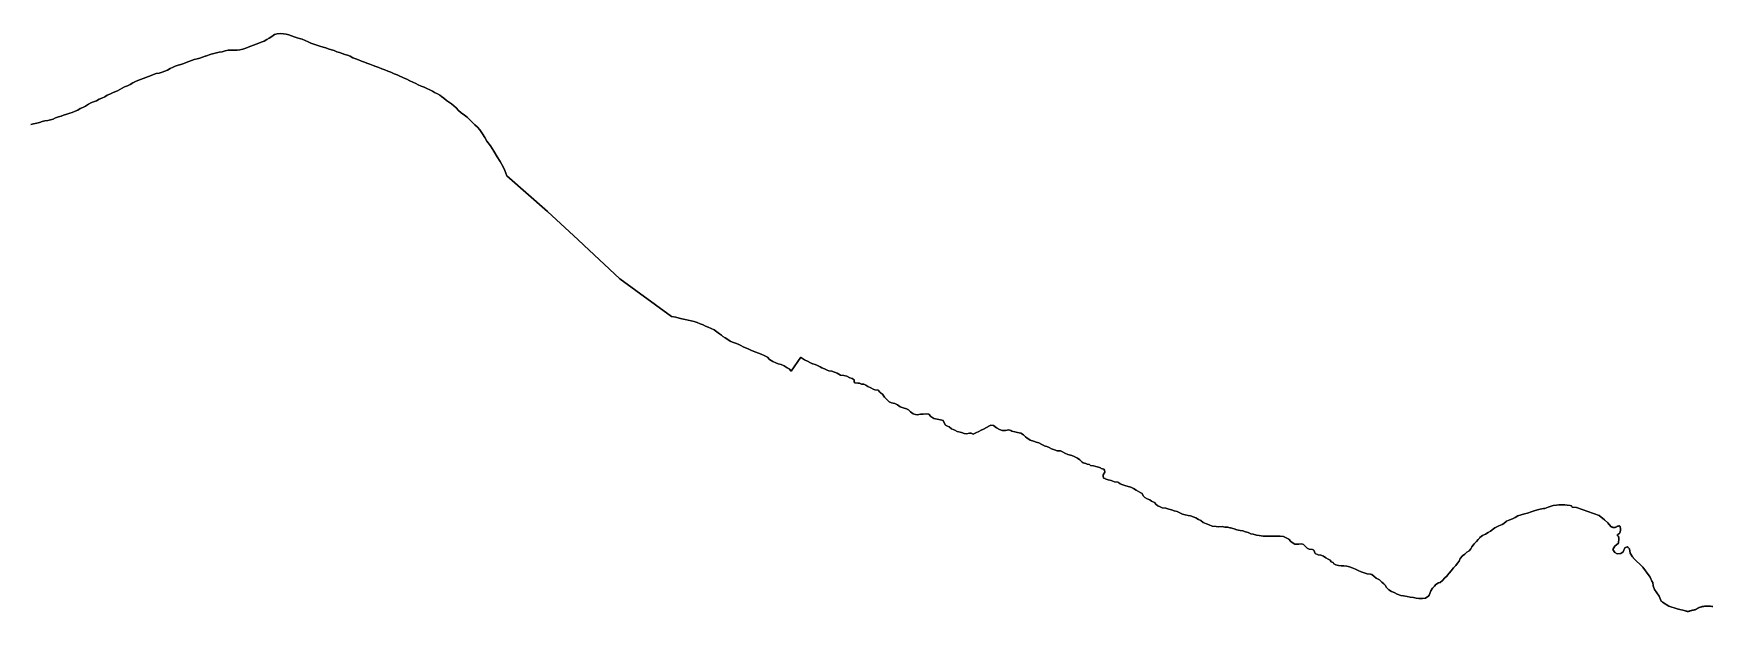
# Model space of a CAD drawing. Header units: inches. Extents: x 1341578 to 1502124, y 557203 to 748561.
# Drawn here: x 1477198 to 1483654, y 636113 to 638335 of the extents above; entities that cross this region are included whole.
import ezdxf

# ---------------------------------------------------------------- set-up
doc = ezdxf.new("R2010")
doc.units = ezdxf.units.IN
doc.header["$MEASUREMENT"] = 0
doc.layers.add('Zipcode', color=7, linetype='Continuous')

msp = doc.modelspace()

# ---------------------------------------------------------------- linework, layer by layer
at = {"layer": 'Zipcode'}
for points in [[(1483656.2, 636131.8), (1483652.2, 636132.3), (1483646.9, 636132.8), (1483642.5, 636133.2), (1483638.9, 636133.4), (1483636, 636133.6), (1483633.5, 636133.6), (1483631.4, 636133.6), (1483629.7, 636133.6), (1483628.1, 636133.5), (1483626.7, 636133.3), (1483626.6, 636133.3), (1483625, 636133.1), (1483623.4, 636132.9), (1483621.5, 636132.6), (1483619.4, 636132.3), (1483617.3, 636131.9), (1483615.2, 636131.5), (1483613.1, 636131.1), (1483611.1, 636130.6), (1483609, 636130), (1483607.1, 636129.5), (1483605.2, 636128.9), (1483603.4, 636128.3), (1483601.7, 636127.7), (1483600.2, 636127), (1483598.9, 636126.3), (1483597.7, 636125.6), (1483596.5, 636124.8), (1483595.5, 636124), (1483594.4, 636123.2), (1483593.3, 636122.5), (1483592.1, 636121.7), (1483590.8, 636121.1), (1483589.3, 636120.4), (1483587.7, 636119.9), (1483585.8, 636119.3), (1483584.2, 636118.9), (1483583.9, 636118.8), (1483581.8, 636118.3), (1483579.8, 636117.9), (1483577.7, 636117.4), (1483575.7, 636117), (1483573.8, 636116.6), (1483572.1, 636116.2), (1483570.5, 636115.8), (1483569.2, 636115.5), (1483568, 636115.1), (1483566.9, 636114.8), (1483565.9, 636114.4), (1483565.1, 636114.1), (1483564.2, 636113.8), (1483563.4, 636113.6), (1483562.5, 636113.4), (1483561.6, 636113.3), (1483560.6, 636113.2), (1483559.6, 636113.2), (1483558.6, 636113.3), (1483557.5, 636113.5), (1483556.5, 636113.7), (1483555.5, 636114), (1483554.4, 636114.2), (1483553.4, 636114.5), (1483552.3, 636114.8), (1483551.3, 636115.1), (1483550.2, 636115.3), (1483519.1, 636123.3), (1483487.2, 636133.5), (1483462.1, 636149.3), (1483459.5, 636151.6), (1483457, 636152.1), (1483449.2, 636172.3), (1483431.5, 636198.1), (1483427, 636211.8), (1483425.2, 636223.9), (1483421.9, 636230.1), (1483415.5, 636245.1), (1483411.5, 636250.3), (1483386.4, 636282.8), (1483351.1, 636317.6), (1483349.8, 636320.1), (1483347.1, 636322.7), (1483338.3, 636337.5), (1483334.8, 636354.1), (1483329.8, 636358.7), (1483326.8, 636361.5), (1483317.1, 636358.1), (1483311.4, 636342.8), (1483301.8, 636335.7), (1483288.5, 636334.6), (1483278.9, 636339.7), (1483270.8, 636351), (1483279.6, 636364.5), (1483292.9, 636375.5), (1483295, 636393.1), (1483293, 636402.6), (1483292.6, 636402.8), (1483292.1, 636403), (1483291.6, 636403.2), (1483291.1, 636403.4), (1483290.6, 636403.6), (1483290.2, 636403.8), (1483289.7, 636404), (1483289.4, 636404.3), (1483289.1, 636404.5), (1483288.9, 636404.8), (1483288.7, 636405.1), (1483288.7, 636405.4), (1483288.7, 636405.8), (1483288.7, 636406.2), (1483288.8, 636406.6), (1483289, 636407), (1483289.1, 636407.4), (1483289.4, 636407.7), (1483289.6, 636408.1), (1483289.8, 636408.4), (1483290.1, 636408.7), (1483290.4, 636409), (1483290.7, 636409.2), (1483291.1, 636409.5), (1483291.5, 636409.7), (1483292, 636409.9), (1483292.4, 636410.2), (1483292.8, 636410.4), (1483293.3, 636410.8), (1483293.7, 636411.1), (1483293.9, 636411.2), (1483294.1, 636411.5), (1483294.6, 636411.8), (1483295.1, 636412.1), (1483295.6, 636412.5), (1483296, 636412.8), (1483296.5, 636413.3), (1483297, 636413.7), (1483297.4, 636414.3), (1483297.9, 636415), (1483298.2, 636415.8), (1483298.6, 636416.7), (1483299, 636417.8), (1483299.3, 636419), (1483299.7, 636420.3), (1483300, 636421.7), (1483300.3, 636423.1), (1483300.5, 636424.4), (1483300.7, 636425.7), (1483300.9, 636426.9), (1483301, 636427.9), (1483301.1, 636428.9), (1483301.1, 636429.7), (1483301.1, 636430.5), (1483301.1, 636431.2), (1483301, 636431.9), (1483300.9, 636432.5), (1483300.8, 636433.2), (1483300.6, 636433.8), (1483300.5, 636434.5), (1483300.3, 636435.1), (1483300.1, 636435.9), (1483300, 636436.6), (1483299.8, 636437.4), (1483299.6, 636438.2), (1483299.6, 636438.5), (1483299.5, 636438.9), (1483299.2, 636439.7), (1483298.9, 636440.3), (1483298.6, 636440.9), (1483298.1, 636441.3), (1483297.6, 636441.7), (1483296.9, 636441.8), (1483296.1, 636441.9), (1483295.2, 636441.9), (1483294.2, 636441.8), (1483293.2, 636441.6), (1483292.1, 636441.3), (1483292, 636441.3), (1483291.1, 636441), (1483290.1, 636440.8), (1483289.2, 636440.5), (1483288.4, 636440.2), (1483287.7, 636440), (1483287.1, 636439.6), (1483286.5, 636439.3), (1483286, 636438.9), (1483285.5, 636438.5), (1483285, 636438.1), (1483284.5, 636437.7), (1483283.9, 636437.4), (1483283.3, 636437.1), (1483282.5, 636436.9), (1483281.7, 636436.7), (1483280.7, 636436.5), (1483279.7, 636436.4), (1483278.7, 636436.3), (1483277.6, 636436.3), (1483276.5, 636436.3), (1483275.4, 636436.3), (1483274.3, 636436.3), (1483273.4, 636436.3), (1483273.3, 636436.3), (1483272.4, 636436.4), (1483271.5, 636436.5), (1483270.7, 636436.7), (1483269.9, 636436.9), (1483269.2, 636437.1), (1483268.4, 636437.3), (1483267.7, 636437.6), (1483267, 636437.9), (1483266.3, 636438.1), (1483265.5, 636438.4), (1483264.8, 636438.6), (1483257.8, 636447.3), (1483251.5, 636453.6), (1483239.8, 636465.1), (1483218.7, 636482.5), (1483132.1, 636513.1), (1483115, 636514), (1483112, 636518.8), (1483106.6, 636520.7), (1483096.2, 636522.2), (1483086.2, 636523.1), (1483075.9, 636522.9), (1483064.1, 636522.7), (1483054.2, 636521.7), (1483041.7, 636520.8), (1483034.6, 636517.8), (1483022.9, 636513.7), (1483010.3, 636508.9), (1483004.5, 636508.4), (1482991.9, 636506.6), (1482981.4, 636503.3), (1482968.3, 636500.4), (1482957, 636495.7), (1482943.6, 636491.6), (1482931, 636488.3), (1482919.3, 636484.9), (1482905.8, 636480.6), (1482896, 636475), (1482886, 636469.9), (1482875.6, 636464.8), (1482862.5, 636459.9), (1482852, 636451.7), (1482845.7, 636447.8), (1482833.2, 636442.1), (1482822.8, 636437.6), (1482817.5, 636434.1), (1482811.8, 636430.4), (1482800.8, 636422.3), (1482791.3, 636416.3), (1482781.2, 636410.6), (1482770.7, 636404.8), (1482760.3, 636397.1), (1482759.7, 636396.5), (1482752.9, 636389.8), (1482746.9, 636381.8), (1482738.3, 636372.5), (1482729.2, 636361.4), (1482725, 636354.1), (1482718.3, 636346.1), (1482709.4, 636341.1), (1482701.9, 636334), (1482693.3, 636326.8), (1482684.7, 636316.1), (1482680.3, 636306.3), (1482673.5, 636298.3), (1482667.8, 636289.8), (1482658.5, 636280.4), (1482649.1, 636268.8), (1482642.3, 636260.3), (1482635.1, 636253.2), (1482632.7, 636248.5), (1482624.7, 636242.8), (1482616.5, 636232.7), (1482607.3, 636224.9), (1482600.7, 636222.6), (1482591.1, 636216.3), (1482585, 636210.6), (1482578.1, 636202.3), (1482571.6, 636192.8), (1482567.2, 636182.1), (1482565.3, 636175.4), (1482561.1, 636171.2), (1482559.3, 636170), (1482551.3, 636164.8), (1482538.8, 636163.1), (1482525.8, 636163.3), (1482515.5, 636164.3), (1482504.3, 636166.6), (1482492.3, 636168.4), (1482480.2, 636170.1), (1482466.6, 636172.8), (1482456.5, 636174.4), (1482442, 636180.2), (1482430.6, 636185.5), (1482420.3, 636190.4), (1482409.6, 636196.1), (1482401, 636205.5), (1482395.8, 636214.7), (1482390.9, 636219.4), (1482383.1, 636226.3), (1482373.5, 636234.4), (1482361.6, 636240.8), (1482352.5, 636248.5), (1482344.1, 636255.2), (1482339.3, 636256.2), (1482326.8, 636258.3), (1482315.2, 636261.1), (1482303.7, 636265.5), (1482292.2, 636270.1), (1482281.6, 636275.5), (1482268.3, 636280.8), (1482259, 636284.6), (1482247.8, 636286.8), (1482236.8, 636288.1), (1482226.6, 636288.8), (1482215.7, 636289.8), (1482206.1, 636291.9), (1482197.9, 636296.6), (1482195.7, 636300.8), (1482188.1, 636304.2), (1482184.1, 636310.7), (1482176.1, 636313.8), (1482168.2, 636319.6), (1482159.1, 636325.5), (1482148.7, 636329.9), (1482138.3, 636331.3), (1482127.1, 636335.4), (1482123.7, 636342.1), (1482120.9, 636349.3), (1482116.1, 636351.9), (1482104.1, 636352.9), (1482101.1, 636354.1), (1482095.2, 636356.4), (1482090.1, 636361.5), (1482081.8, 636370.1), (1482074.7, 636372.5), (1482063.2, 636372.3), (1482048.3, 636371.8), (1482042.1, 636375.2), (1482033, 636381.8), (1482024.9, 636390.6), (1482017.1, 636395.1), (1482004.8, 636401.1), (1481992.5, 636402.5), (1481978.5, 636402.2), (1481966.8, 636402.2), (1481953.7, 636402.3), (1481940.5, 636402.1), (1481926.2, 636402.9), (1481910.7, 636404.9), (1481900.6, 636405.9), (1481888.5, 636410.8), (1481878.6, 636412.2), (1481869.4, 636416.3), (1481859.2, 636419.7), (1481849, 636422.7), (1481838.5, 636423.8), (1481825.1, 636426.6), (1481814.6, 636430.7), (1481801.4, 636434.6), (1481798.2, 636435.2), (1481791.3, 636436.6), (1481779.4, 636436.7), (1481769.1, 636439.8), (1481756.3, 636438.8), (1481745.8, 636440.4), (1481730.4, 636441.2), (1481719, 636446.3), (1481708.7, 636449.7), (1481695.8, 636455.4), (1481686.5, 636462.3), (1481677.5, 636467.1), (1481668.1, 636472.8), (1481657.7, 636476.8), (1481647.1, 636481.3), (1481638, 636482.3), (1481627, 636484.8), (1481616.7, 636487.4), (1481605.6, 636492.9), (1481595.7, 636497.7), (1481584.3, 636500.6), (1481574.2, 636503.3), (1481563.3, 636506.4), (1481552.2, 636510.1), (1481538.2, 636511.3), (1481530.3, 636515.8), (1481521.2, 636518.7), (1481515.3, 636524.3), (1481508.4, 636532.6), (1481497.3, 636537.1), (1481490.5, 636542.2), (1481480.8, 636546), (1481472.1, 636550.9), (1481464.7, 636558.3), (1481460.9, 636566.7), (1481456.3, 636569.6), (1481447.3, 636574.3), (1481437.6, 636578.9), (1481427.9, 636585.8), (1481417.5, 636591.3), (1481417.2, 636591.5), (1481412.2, 636592.5), (1481398.8, 636595.7), (1481386.6, 636599.8), (1481377.2, 636603.8), (1481370.6, 636608.7), (1481367.5, 636609.8), (1481355.3, 636612), (1481342.6, 636616.3), (1481331.1, 636619.8), (1481319.2, 636623.6), (1481318.4, 636623.8), (1481312.7, 636626.2), (1481310.9, 636632.8), (1481311.8, 636638.9), (1481317.2, 636648.8), (1481316.9, 636656), (1481313.8, 636659.9), (1481304, 636663.4), (1481300.4, 636665.7), (1481293.6, 636668), (1481283.6, 636670.3), (1481273.9, 636673.3), (1481262.3, 636674.9), (1481258.1, 636677.8), (1481249.1, 636679.3), (1481244, 636682.4), (1481234.7, 636684.4), (1481229.9, 636687.8), (1481222.1, 636696.1), (1481212.6, 636703.2), (1481199.9, 636708.8), (1481190.3, 636713.4), (1481174.9, 636716.3), (1481164.3, 636722), (1481155.4, 636726.8), (1481146.9, 636731.3), (1481133.8, 636731.3), (1481124.3, 636734.1), (1481113.1, 636738.6), (1481104.1, 636743.9), (1481095.1, 636747.1), (1481084.9, 636749.9), (1481083.1, 636751), (1481075.4, 636755.6), (1481063.8, 636760.9), (1481053.4, 636764.1), (1481043.3, 636768.1), (1481030.4, 636771.7), (1481025.4, 636776.1), (1481019.6, 636779.2), (1481012.8, 636784.2), (1481004.3, 636791.9), (1480994.2, 636798.3), (1480982.3, 636801.4), (1480971.3, 636804), (1480960.6, 636806.2), (1480955.7, 636808.8), (1480948.8, 636811.8), (1480935.9, 636809), (1480923.1, 636808.7), (1480912.1, 636813.3), (1480900.9, 636819.8), (1480890.1, 636828.2), (1480879.4, 636829.4), (1480873.8, 636827.1), (1480862.6, 636820.1), (1480851.6, 636814.2), (1480842, 636809.6), (1480833, 636804.6), (1480821.8, 636799.8), (1480811.3, 636795.3), (1480803.6, 636798.3), (1480797.8, 636798.6), (1480785.9, 636796.3), (1480776.4, 636797.4), (1480766.8, 636801.7), (1480760.8, 636802.9), (1480749.6, 636804.8), (1480741, 636809.8), (1480727.9, 636814.9), (1480719.1, 636823.1), (1480712.9, 636825.2), (1480704.6, 636829.7), (1480700.4, 636837.9), (1480695.4, 636846.9), (1480685.1, 636849.8), (1480673.1, 636852.3), (1480660.2, 636854.5), (1480648.1, 636863.1), (1480640.4, 636872.2), (1480632.6, 636872.8), (1480619.2, 636871.7), (1480608.6, 636871.6), (1480596.1, 636869.1), (1480590.1, 636870.2), (1480580.4, 636873), (1480570.6, 636881.2), (1480562, 636888), (1480554.3, 636892.3), (1480541.9, 636895.7), (1480530, 636900.6), (1480520.4, 636907.4), (1480509.6, 636912.2), (1480497.8, 636914.8), (1480488.9, 636919.3), (1480479.8, 636927.8), (1480470.6, 636937.3), (1480462.8, 636949.2), (1480454.8, 636953.5), (1480452.9, 636956.1), (1480445.4, 636964.4), (1480433.4, 636965), (1480427.1, 636968.4), (1480418, 636973.4), (1480406.6, 636978.1), (1480398.4, 636983.6), (1480390.6, 636987.4), (1480381.4, 636987.2), (1480374.1, 636990.6), (1480368.1, 636991.1), (1480356.6, 636992.7), (1480354, 636996.6), (1480353.1, 637004), (1480346.4, 637008.4), (1480336.5, 637011.9), (1480325.4, 637017.6), (1480313.9, 637020.6), (1480301.6, 637021.2), (1480295.2, 637025.4), (1480288.7, 637029.2), (1480277.8, 637033.9), (1480268.1, 637037), (1480256.3, 637037.9), (1480249.8, 637040.6), (1480240.1, 637045.9), (1480229.6, 637049.8), (1480223, 637053.2), (1480212.9, 637058.7), (1480203.4, 637062.8), (1480194.8, 637065.5), (1480193.7, 637065.9), (1480186.3, 637068.7), (1480174.8, 637075.3), (1480165.6, 637079.7), (1480163.2, 637080.9), (1480150.6, 637088.5), (1480148.6, 637090.4), (1480111.3, 637036.8), (1480104.1, 637045.9), (1480095.5, 637050.4), (1480084.8, 637057.3), (1480073.1, 637063.4), (1480061.9, 637065.5), (1480052.4, 637068.7), (1480040.4, 637074.9), (1480028.6, 637082), (1480020.6, 637090.6), (1480017.2, 637092.5), (1480007.4, 637098), (1479995.8, 637102.1), (1479985.6, 637106.1), (1479975.4, 637109.9), (1479965.6, 637114.3), (1479956.2, 637118), (1479945.7, 637123.2), (1479936.4, 637127.1), (1479927, 637130.9), (1479917.2, 637135.7), (1479908, 637140.4), (1479896.8, 637144.6), (1479886.1, 637148.3), (1479876.9, 637152.9), (1479867.9, 637158.9), (1479857.8, 637165), (1479848.2, 637170.7), (1479843.8, 637175.1), (1479835.4, 637181.1), (1479825.3, 637188.6), (1479815.5, 637195.7), (1479804.2, 637201.6), (1479792.5, 637206.5), (1479782.2, 637210.6), (1479772.6, 637215.3), (1479761.5, 637219.6), (1479749.8, 637223.7), (1479737.9, 637227.5), (1479726.4, 637230.2), (1479714.9, 637233.5), (1479703.5, 637236.2), (1479691, 637238.8), (1479680.6, 637241.3), (1479667.3, 637244.2), (1479650.6, 637246.8), (1479453.1, 637392), (1479313.6, 637521.8), (1479290.5, 637543.3), (1479192.7, 637634.5), (1479174.9, 637651.1), (1479017.9, 637788.8), (1479010.2, 637808.2), (1479003.2, 637822.8), (1478991.7, 637843.9), (1478980.9, 637861.7), (1478967.5, 637883.4), (1478954.7, 637903.1), (1478941.3, 637921.6), (1478933, 637935.6), (1478924.1, 637950.3), (1478913.9, 637965.6), (1478905.6, 637975.8), (1478895.4, 637984.1), (1478883.4, 637996.2), (1478875.9, 638004), (1478865.1, 638013.8), (1478855.3, 638021.3), (1478842.9, 638030.1), (1478831.8, 638039.9), (1478823.4, 638049.4), (1478814.5, 638057.1), (1478805.7, 638064.8), (1478798, 638070.3), (1478786.1, 638078.6), (1478775.8, 638087.2), (1478767.1, 638093.7), (1478760, 638098.7), (1478750.8, 638103.7), (1478739.7, 638109.3), (1478731.6, 638114.1), (1478721.5, 638118.9), (1478710.2, 638123.7), (1478699.4, 638128.8), (1478688.3, 638133.6), (1478677.5, 638138.8), (1478667.6, 638143.2), (1478656.6, 638148), (1478644.3, 638154), (1478633, 638159.5), (1478623.5, 638164.3), (1478615.4, 638167.6), (1478606.4, 638171.4), (1478596, 638176.1), (1478584.8, 638180.7), (1478572, 638186.4), (1478560.6, 638191), (1478548.3, 638195.4), (1478537.1, 638200), (1478526.2, 638204.7), (1478513.9, 638209), (1478503.6, 638212.3), (1478491.3, 638217.5), (1478479.6, 638221.9), (1478470, 638226), (1478459.5, 638229.3), (1478448.1, 638234.1), (1478436.8, 638238.1), (1478426.3, 638242.6), (1478415.6, 638248.1), (1478405.8, 638251.9), (1478395.2, 638255.2), (1478384.5, 638258.2), (1478373.9, 638262), (1478364.4, 638265.5), (1478354, 638269.7), (1478343.1, 638272.9), (1478331.2, 638276.9), (1478321.4, 638280.2), (1478311.2, 638283.2), (1478299, 638286.7), (1478287.8, 638290.5), (1478275.9, 638294.8), (1478264.7, 638298.9), (1478254.1, 638303.8), (1478242.9, 638309.1), (1478231.4, 638313.9), (1478221, 638316.2), (1478211.2, 638319.4), (1478200.6, 638322.7), (1478189.6, 638326.6), (1478179, 638330), (1478168.8, 638332.5), (1478158.4, 638334.8), (1478146.6, 638335.3), (1478134.8, 638334.8), (1478123.9, 638331.3), (1478113.8, 638324.4), (1478104.2, 638318), (1478095.5, 638312.2), (1478084.1, 638306.1), (1478073.5, 638301.7), (1478064, 638298.2), (1478053.5, 638294.4), (1478043.6, 638290.3), (1478033.2, 638286.5), (1478023.5, 638282.7), (1478013.6, 638278.8), (1478002.4, 638275.5), (1477991.2, 638273.3), (1477981.2, 638271.5), (1477970.4, 638271.4), (1477958.6, 638271.4), (1477946, 638271.4), (1477934.1, 638268.9), (1477923.4, 638265.7), (1477911.3, 638263.3), (1477901.2, 638260.7), (1477891.3, 638258.1), (1477881.5, 638256.1), (1477859.4, 638249.1), (1477858, 638248.6), (1477836.8, 638241.1), (1477836.7, 638240.9), (1477826.6, 638238.1), (1477815.2, 638235.3), (1477804.7, 638232.2), (1477794.8, 638227.7), (1477785.2, 638223.9), (1477775.3, 638220.2), (1477764.2, 638216.3), (1477754.4, 638213.6), (1477743, 638209.6), (1477731.9, 638204.7), (1477725.9, 638201.8), (1477723.1, 638200.5), (1477712.7, 638194.2), (1477702.5, 638190.2), (1477692.1, 638186.5), (1477680.7, 638183.6), (1477669.6, 638181.5), (1477659.7, 638178), (1477649.8, 638174.1), (1477640.3, 638170.8), (1477630.2, 638166.8), (1477619.8, 638162.6), (1477609.5, 638159.2), (1477599.3, 638155), (1477589.5, 638150.6), (1477579.6, 638145.5), (1477568.9, 638140), (1477558.9, 638134.7), (1477547.7, 638130.2), (1477538.8, 638125.2), (1477529.6, 638120.2), (1477520.3, 638115.2), (1477510.8, 638110.7), (1477501.2, 638107.3), (1477490.9, 638102.5), (1477480.3, 638097.9), (1477471.3, 638092.7), (1477460.9, 638087.5), (1477450.5, 638083), (1477439.3, 638077.1), (1477428.3, 638072.6), (1477418.3, 638068.4), (1477409, 638063.3), (1477397.9, 638056.5), (1477387.5, 638050.9), (1477377.5, 638046.6), (1477368.3, 638041.3), (1477358.3, 638036.4), (1477346.9, 638032.1), (1477336.7, 638028.9), (1477325.5, 638025.5), (1477313.1, 638021.7), (1477303.7, 638018), (1477293.5, 638014.7), (1477282.7, 638011), (1477273.5, 638006), (1477262.7, 638003.3), (1477252.1, 638001.7), (1477241.8, 637999.4), (1477231.5, 637996.7), (1477220.1, 637993.3), (1477209.9, 637990.7), (1477197.9, 637987.9), (1477187.5, 637985.2)], [(1477187.5, 637985.2), (1477197.9, 637987.9), (1477209.9, 637990.7), (1477220.1, 637993.3), (1477231.5, 637996.7), (1477241.8, 637999.4), (1477252.1, 638001.7), (1477262.7, 638003.3), (1477273.5, 638006), (1477282.7, 638011), (1477293.5, 638014.7), (1477303.7, 638018), (1477313.1, 638021.7), (1477325.5, 638025.5), (1477336.7, 638028.9), (1477346.9, 638032.1), (1477358.3, 638036.4), (1477368.3, 638041.3), (1477377.5, 638046.6), (1477387.5, 638050.9), (1477397.9, 638056.5), (1477409, 638063.3), (1477418.3, 638068.4), (1477428.3, 638072.6), (1477439.3, 638077.1), (1477450.5, 638083), (1477460.9, 638087.5), (1477471.3, 638092.7), (1477480.3, 638097.9), (1477490.9, 638102.5), (1477501.2, 638107.3), (1477510.8, 638110.7), (1477520.3, 638115.2), (1477529.6, 638120.2), (1477538.8, 638125.2), (1477547.7, 638130.2), (1477558.9, 638134.7), (1477568.9, 638140), (1477579.6, 638145.5), (1477589.5, 638150.6), (1477599.3, 638155), (1477609.5, 638159.2), (1477619.8, 638162.6), (1477630.2, 638166.8), (1477640.3, 638170.8), (1477649.8, 638174.1), (1477659.7, 638178), (1477669.6, 638181.5), (1477680.7, 638183.6), (1477692.1, 638186.5), (1477702.5, 638190.2), (1477712.7, 638194.2), (1477723.1, 638200.5), (1477725.9, 638201.8), (1477731.9, 638204.7), (1477743, 638209.6), (1477754.4, 638213.6), (1477764.2, 638216.3), (1477775.3, 638220.2), (1477785.2, 638223.9), (1477794.8, 638227.7), (1477804.7, 638232.2), (1477815.2, 638235.3), (1477826.6, 638238.1), (1477836.7, 638240.9), (1477836.8, 638241.1), (1477858, 638248.6), (1477859.4, 638249.1), (1477881.5, 638256.1), (1477891.3, 638258.1), (1477901.2, 638260.7), (1477911.3, 638263.3), (1477923.4, 638265.7), (1477934.1, 638268.9), (1477946, 638271.4), (1477958.6, 638271.4), (1477970.4, 638271.4), (1477981.2, 638271.5), (1477991.2, 638273.3), (1478002.4, 638275.5), (1478013.6, 638278.8), (1478023.5, 638282.7), (1478033.2, 638286.5), (1478043.6, 638290.3), (1478053.5, 638294.4), (1478064, 638298.2), (1478073.5, 638301.7), (1478084.1, 638306.1), (1478095.5, 638312.2), (1478104.2, 638318), (1478113.8, 638324.4), (1478123.9, 638331.3), (1478134.8, 638334.8), (1478146.6, 638335.3), (1478158.4, 638334.8), (1478168.8, 638332.5), (1478179, 638330), (1478189.6, 638326.6), (1478200.6, 638322.7), (1478211.2, 638319.4), (1478221, 638316.2), (1478231.4, 638313.9), (1478242.9, 638309.1), (1478254.1, 638303.8), (1478264.7, 638298.9), (1478275.9, 638294.8), (1478287.8, 638290.5), (1478299, 638286.7), (1478311.2, 638283.2), (1478321.4, 638280.2), (1478331.2, 638276.9), (1478343.1, 638272.9), (1478354, 638269.7), (1478364.4, 638265.5), (1478373.9, 638262), (1478384.5, 638258.2), (1478395.2, 638255.2), (1478405.8, 638251.9), (1478415.6, 638248.1), (1478426.3, 638242.6), (1478436.8, 638238.1), (1478448.1, 638234.1), (1478459.5, 638229.3), (1478470, 638226), (1478479.6, 638221.9), (1478491.3, 638217.5), (1478503.6, 638212.3), (1478513.9, 638209), (1478526.2, 638204.7), (1478537.1, 638200), (1478548.3, 638195.4), (1478560.6, 638191), (1478572, 638186.4), (1478584.8, 638180.7), (1478596, 638176.1), (1478606.4, 638171.4), (1478615.4, 638167.6), (1478623.5, 638164.3), (1478633, 638159.5), (1478644.3, 638154), (1478656.6, 638148), (1478667.6, 638143.2), (1478677.5, 638138.8), (1478688.3, 638133.6), (1478699.4, 638128.8), (1478710.2, 638123.7), (1478721.5, 638118.9), (1478731.6, 638114.1), (1478739.7, 638109.3), (1478750.8, 638103.7), (1478760, 638098.7), (1478767.1, 638093.7), (1478775.8, 638087.2), (1478786.1, 638078.6), (1478798, 638070.3), (1478805.7, 638064.8), (1478814.5, 638057.1), (1478823.4, 638049.4), (1478831.8, 638039.9), (1478842.9, 638030.1), (1478855.3, 638021.3), (1478865.1, 638013.8), (1478875.9, 638004), (1478883.4, 637996.2), (1478895.4, 637984.1), (1478905.6, 637975.8), (1478913.9, 637965.6), (1478924.1, 637950.3), (1478933, 637935.6), (1478941.3, 637921.6), (1478954.7, 637903.1), (1478967.5, 637883.4), (1478980.9, 637861.7), (1478991.7, 637843.9), (1479003.2, 637822.8), (1479010.2, 637808.2), (1479017.9, 637788.8), (1479174.9, 637651.1), (1479192.7, 637634.5), (1479290.5, 637543.3), (1479313.6, 637521.8), (1479453.1, 637392), (1479650.6, 637246.8), (1479667.3, 637244.2), (1479680.6, 637241.3), (1479691, 637238.8), (1479703.5, 637236.2), (1479714.9, 637233.5), (1479726.4, 637230.2), (1479737.9, 637227.5), (1479749.8, 637223.7), (1479761.5, 637219.6), (1479772.6, 637215.3), (1479782.2, 637210.6), (1479792.5, 637206.5), (1479804.2, 637201.6), (1479815.5, 637195.7), (1479825.3, 637188.6), (1479835.4, 637181.1), (1479843.8, 637175.1), (1479848.2, 637170.7), (1479857.8, 637165), (1479867.9, 637158.9), (1479876.9, 637152.9), (1479886.1, 637148.3), (1479896.8, 637144.6), (1479908, 637140.4), (1479917.2, 637135.7), (1479927, 637130.9), (1479936.4, 637127.1), (1479945.7, 637123.2), (1479956.2, 637118), (1479965.6, 637114.3), (1479975.4, 637109.9), (1479985.6, 637106.1), (1479995.8, 637102.1), (1480007.4, 637098), (1480017.2, 637092.5), (1480020.6, 637090.6), (1480028.6, 637082), (1480040.4, 637074.9), (1480052.4, 637068.7), (1480061.9, 637065.5), (1480073.1, 637063.4), (1480084.8, 637057.3), (1480095.5, 637050.4), (1480104.1, 637045.9), (1480111.3, 637036.8), (1480148.6, 637090.4), (1480150.6, 637088.5), (1480163.2, 637080.9), (1480165.6, 637079.7), (1480174.8, 637075.3), (1480186.3, 637068.7), (1480193.7, 637065.9), (1480194.8, 637065.5), (1480203.4, 637062.8), (1480212.9, 637058.7), (1480223, 637053.2), (1480229.6, 637049.8), (1480240.1, 637045.9), (1480249.8, 637040.6), (1480256.3, 637037.9), (1480268.1, 637037), (1480277.8, 637033.9), (1480288.7, 637029.2), (1480295.2, 637025.4), (1480301.6, 637021.2), (1480313.9, 637020.6), (1480325.4, 637017.6), (1480336.5, 637011.9), (1480346.4, 637008.4), (1480353.1, 637004), (1480354, 636996.6), (1480356.6, 636992.7), (1480368.1, 636991.1), (1480374.1, 636990.6), (1480381.4, 636987.2), (1480390.6, 636987.4), (1480398.4, 636983.6), (1480406.6, 636978.1), (1480418, 636973.4), (1480427.1, 636968.4), (1480433.4, 636965), (1480445.4, 636964.4), (1480452.9, 636956.1), (1480454.8, 636953.5), (1480462.8, 636949.2), (1480470.6, 636937.3), (1480479.8, 636927.8), (1480488.9, 636919.3), (1480497.8, 636914.8), (1480509.6, 636912.2), (1480520.4, 636907.4), (1480530, 636900.6), (1480541.9, 636895.7), (1480554.3, 636892.3), (1480562, 636888), (1480570.6, 636881.2), (1480580.4, 636873), (1480590.1, 636870.2), (1480596.1, 636869.1), (1480608.6, 636871.6), (1480619.2, 636871.7), (1480632.6, 636872.8), (1480640.4, 636872.2), (1480648.1, 636863.1), (1480660.2, 636854.5), (1480673.1, 636852.3), (1480685.1, 636849.8), (1480695.4, 636846.9), (1480700.4, 636837.9), (1480704.6, 636829.7), (1480712.9, 636825.2), (1480719.1, 636823.1), (1480727.9, 636814.9), (1480741, 636809.8), (1480749.6, 636804.8), (1480760.8, 636802.9), (1480766.8, 636801.7), (1480776.4, 636797.4), (1480785.9, 636796.3), (1480797.8, 636798.6), (1480803.6, 636798.3), (1480811.3, 636795.3), (1480821.8, 636799.8), (1480833, 636804.6), (1480842, 636809.6), (1480851.6, 636814.2), (1480862.6, 636820.1), (1480873.8, 636827.1), (1480879.4, 636829.4), (1480890.1, 636828.2), (1480900.9, 636819.8), (1480912.1, 636813.3), (1480923.1, 636808.7), (1480935.9, 636809), (1480948.8, 636811.8), (1480955.7, 636808.8), (1480960.6, 636806.2), (1480971.3, 636804), (1480982.3, 636801.4), (1480994.2, 636798.3), (1481004.3, 636791.9), (1481012.8, 636784.2), (1481019.6, 636779.2), (1481025.4, 636776.1), (1481030.4, 636771.7), (1481043.3, 636768.1), (1481053.4, 636764.1), (1481063.8, 636760.9), (1481075.4, 636755.6), (1481083.1, 636751), (1481084.9, 636749.9), (1481095.1, 636747.1), (1481104.1, 636743.9), (1481113.1, 636738.6), (1481124.3, 636734.1), (1481133.8, 636731.3), (1481146.9, 636731.3), (1481155.4, 636726.8), (1481164.3, 636722), (1481174.9, 636716.3), (1481190.3, 636713.4), (1481199.9, 636708.8), (1481212.6, 636703.2), (1481222.1, 636696.1), (1481229.9, 636687.8), (1481234.7, 636684.4), (1481244, 636682.4), (1481249.1, 636679.3), (1481258.1, 636677.8), (1481262.3, 636674.9), (1481273.9, 636673.3), (1481283.6, 636670.3), (1481293.6, 636668), (1481300.4, 636665.7), (1481304, 636663.4), (1481313.8, 636659.9), (1481316.9, 636656), (1481317.2, 636648.8), (1481311.8, 636638.9), (1481310.9, 636632.8), (1481312.7, 636626.2), (1481318.4, 636623.8), (1481319.2, 636623.6), (1481331.1, 636619.8), (1481342.6, 636616.3), (1481355.3, 636612), (1481367.5, 636609.8), (1481370.6, 636608.7), (1481377.2, 636603.8), (1481386.6, 636599.8), (1481398.8, 636595.7), (1481412.2, 636592.5), (1481417.2, 636591.5), (1481417.5, 636591.3), (1481427.9, 636585.8), (1481437.6, 636578.9), (1481447.3, 636574.3), (1481456.3, 636569.6), (1481460.9, 636566.7), (1481464.7, 636558.3), (1481472.1, 636550.9), (1481480.8, 636546), (1481490.5, 636542.2), (1481497.3, 636537.1), (1481508.4, 636532.6), (1481515.3, 636524.3), (1481521.2, 636518.7), (1481530.3, 636515.8), (1481538.2, 636511.3), (1481552.2, 636510.1), (1481563.3, 636506.4), (1481574.2, 636503.3), (1481584.3, 636500.6), (1481595.7, 636497.7), (1481605.6, 636492.9), (1481616.7, 636487.4), (1481627, 636484.8), (1481638, 636482.3), (1481647.1, 636481.3), (1481657.7, 636476.8), (1481668.1, 636472.8), (1481677.5, 636467.1), (1481686.5, 636462.3), (1481695.8, 636455.4), (1481708.7, 636449.7), (1481719, 636446.3), (1481730.4, 636441.2), (1481745.8, 636440.4), (1481756.3, 636438.8), (1481769.1, 636439.8), (1481779.4, 636436.7), (1481791.3, 636436.6), (1481798.2, 636435.2), (1481801.4, 636434.6), (1481814.6, 636430.7), (1481825.1, 636426.6), (1481838.5, 636423.8), (1481849, 636422.7), (1481859.2, 636419.7), (1481869.4, 636416.3), (1481878.6, 636412.2), (1481888.5, 636410.8), (1481900.6, 636405.9), (1481910.7, 636404.9), (1481926.2, 636402.9), (1481940.5, 636402.1), (1481953.7, 636402.3), (1481966.8, 636402.2), (1481978.5, 636402.2), (1481992.5, 636402.5), (1482004.8, 636401.1), (1482017.1, 636395.1), (1482024.9, 636390.6), (1482033, 636381.8), (1482042.1, 636375.2), (1482048.3, 636371.8), (1482063.2, 636372.3), (1482074.7, 636372.5), (1482081.8, 636370.1), (1482090.1, 636361.5), (1482095.2, 636356.4), (1482101.1, 636354.1), (1482104.1, 636352.9), (1482116.1, 636351.9), (1482120.9, 636349.3), (1482123.7, 636342.1), (1482127.1, 636335.4), (1482138.3, 636331.3), (1482148.7, 636329.9), (1482159.1, 636325.5), (1482168.2, 636319.6), (1482176.1, 636313.8), (1482184.1, 636310.7), (1482188.1, 636304.2), (1482195.7, 636300.8), (1482197.9, 636296.6), (1482206.1, 636291.9), (1482215.7, 636289.8), (1482226.6, 636288.8), (1482236.8, 636288.1), (1482247.8, 636286.8), (1482259, 636284.6), (1482268.3, 636280.8), (1482281.6, 636275.5), (1482292.2, 636270.1), (1482303.7, 636265.5), (1482315.2, 636261.1), (1482326.8, 636258.3), (1482339.3, 636256.2), (1482344.1, 636255.2), (1482352.5, 636248.5), (1482361.6, 636240.8), (1482373.5, 636234.4), (1482383.1, 636226.3), (1482390.9, 636219.4), (1482395.8, 636214.7), (1482401, 636205.5), (1482409.6, 636196.1), (1482420.3, 636190.4), (1482430.6, 636185.5), (1482442, 636180.2), (1482456.5, 636174.4), (1482466.6, 636172.8), (1482480.2, 636170.1), (1482492.3, 636168.4), (1482504.3, 636166.6), (1482515.5, 636164.3), (1482525.8, 636163.3), (1482538.8, 636163.1), (1482551.3, 636164.8), (1482559.3, 636170), (1482561.1, 636171.2), (1482565.3, 636175.4), (1482567.2, 636182.1), (1482571.6, 636192.8), (1482578.1, 636202.3), (1482585, 636210.6), (1482591.1, 636216.3), (1482600.7, 636222.6), (1482607.3, 636224.9), (1482616.5, 636232.7), (1482624.7, 636242.8), (1482632.7, 636248.5), (1482635.1, 636253.2), (1482642.3, 636260.3), (1482649.1, 636268.8), (1482658.5, 636280.4), (1482667.8, 636289.8), (1482673.5, 636298.3), (1482680.3, 636306.3), (1482684.7, 636316.1), (1482693.3, 636326.8), (1482701.9, 636334), (1482709.4, 636341.1), (1482718.3, 636346.1), (1482725, 636354.1), (1482729.2, 636361.4), (1482738.3, 636372.5), (1482746.9, 636381.8), (1482752.9, 636389.8), (1482759.7, 636396.5), (1482760.3, 636397.1), (1482770.7, 636404.8), (1482781.2, 636410.6), (1482791.3, 636416.3), (1482800.8, 636422.3), (1482811.8, 636430.4), (1482817.5, 636434.1), (1482822.8, 636437.6), (1482833.2, 636442.1), (1482845.7, 636447.8), (1482852, 636451.7), (1482862.5, 636459.9), (1482875.6, 636464.8), (1482886, 636469.9), (1482896, 636475), (1482905.8, 636480.6), (1482919.3, 636484.9), (1482931, 636488.3), (1482943.6, 636491.6), (1482957, 636495.7), (1482968.3, 636500.4), (1482981.4, 636503.3), (1482991.9, 636506.6), (1483004.5, 636508.4), (1483010.3, 636508.9), (1483022.9, 636513.7), (1483034.6, 636517.8), (1483041.7, 636520.8), (1483054.2, 636521.7), (1483064.1, 636522.7), (1483075.9, 636522.9), (1483086.2, 636523.1), (1483096.2, 636522.2), (1483106.6, 636520.7), (1483112, 636518.8), (1483115, 636514), (1483132.1, 636513.1), (1483218.7, 636482.5), (1483239.8, 636465.1), (1483251.5, 636453.6), (1483257.8, 636447.3), (1483264.8, 636438.6), (1483265.5, 636438.4), (1483266.3, 636438.1), (1483267, 636437.9), (1483267.7, 636437.6), (1483268.4, 636437.3), (1483269.2, 636437.1), (1483269.9, 636436.9), (1483270.7, 636436.7), (1483271.5, 636436.5), (1483272.4, 636436.4), (1483273.3, 636436.3), (1483273.4, 636436.3), (1483274.3, 636436.3), (1483275.4, 636436.3), (1483276.5, 636436.3), (1483277.6, 636436.3), (1483278.7, 636436.3), (1483279.7, 636436.4), (1483280.7, 636436.5), (1483281.7, 636436.7), (1483282.5, 636436.9), (1483283.3, 636437.1), (1483283.9, 636437.4), (1483284.5, 636437.7), (1483285, 636438.1), (1483285.5, 636438.5), (1483286, 636438.9), (1483286.5, 636439.3), (1483287.1, 636439.6), (1483287.7, 636440), (1483288.4, 636440.2), (1483289.2, 636440.5), (1483290.1, 636440.8), (1483291.1, 636441), (1483292, 636441.3), (1483292.1, 636441.3), (1483293.2, 636441.6), (1483294.2, 636441.8), (1483295.2, 636441.9), (1483296.1, 636441.9), (1483296.9, 636441.8), (1483297.6, 636441.7), (1483298.1, 636441.3), (1483298.6, 636440.9), (1483298.9, 636440.3), (1483299.2, 636439.7), (1483299.5, 636438.9), (1483299.6, 636438.5), (1483299.6, 636438.2), (1483299.8, 636437.4), (1483300, 636436.6), (1483300.1, 636435.9), (1483300.3, 636435.1), (1483300.5, 636434.5), (1483300.6, 636433.8), (1483300.8, 636433.2), (1483300.9, 636432.5), (1483301, 636431.9), (1483301.1, 636431.2), (1483301.1, 636430.5), (1483301.1, 636429.7), (1483301.1, 636428.9), (1483301, 636427.9), (1483300.9, 636426.9), (1483300.7, 636425.7), (1483300.5, 636424.4), (1483300.3, 636423.1), (1483300, 636421.7), (1483299.7, 636420.3), (1483299.3, 636419), (1483299, 636417.8), (1483298.6, 636416.7), (1483298.2, 636415.8), (1483297.9, 636415), (1483297.4, 636414.3), (1483297, 636413.7), (1483296.5, 636413.3), (1483296, 636412.8), (1483295.6, 636412.5), (1483295.1, 636412.1), (1483294.6, 636411.8), (1483294.1, 636411.5), (1483293.9, 636411.2), (1483293.7, 636411.1), (1483293.3, 636410.8), (1483292.8, 636410.4), (1483292.4, 636410.2), (1483292, 636409.9), (1483291.5, 636409.7), (1483291.1, 636409.5), (1483290.7, 636409.2), (1483290.4, 636409), (1483290.1, 636408.7), (1483289.8, 636408.4), (1483289.6, 636408.1), (1483289.4, 636407.7), (1483289.1, 636407.4), (1483289, 636407), (1483288.8, 636406.6), (1483288.7, 636406.2), (1483288.7, 636405.8), (1483288.7, 636405.4), (1483288.7, 636405.1), (1483288.9, 636404.8), (1483289.1, 636404.5), (1483289.4, 636404.3), (1483289.7, 636404), (1483290.2, 636403.8), (1483290.6, 636403.6), (1483291.1, 636403.4), (1483291.6, 636403.2), (1483292.1, 636403), (1483292.6, 636402.8), (1483293, 636402.6), (1483295, 636393.1), (1483292.9, 636375.5), (1483279.6, 636364.5), (1483270.8, 636351), (1483278.9, 636339.7), (1483288.5, 636334.6), (1483301.8, 636335.7), (1483311.4, 636342.8), (1483317.1, 636358.1), (1483326.8, 636361.5), (1483329.8, 636358.7), (1483334.8, 636354.1), (1483338.3, 636337.5), (1483347.1, 636322.7), (1483349.8, 636320.1), (1483351.1, 636317.6), (1483386.4, 636282.8), (1483411.5, 636250.3), (1483415.5, 636245.1), (1483421.9, 636230.1), (1483425.2, 636223.9), (1483427, 636211.8), (1483431.5, 636198.1), (1483449.2, 636172.3), (1483457, 636152.1), (1483459.5, 636151.6), (1483462.1, 636149.3), (1483487.2, 636133.5), (1483519.1, 636123.3), (1483550.2, 636115.3), (1483551.3, 636115.1), (1483552.3, 636114.8), (1483553.4, 636114.5), (1483554.4, 636114.2), (1483555.5, 636114), (1483556.5, 636113.7), (1483557.5, 636113.5), (1483558.6, 636113.3), (1483559.6, 636113.2), (1483560.6, 636113.2), (1483561.6, 636113.3), (1483562.5, 636113.4), (1483563.4, 636113.6), (1483564.2, 636113.8), (1483565.1, 636114.1), (1483565.9, 636114.4), (1483566.9, 636114.8), (1483568, 636115.1), (1483569.2, 636115.5), (1483570.5, 636115.8), (1483572.1, 636116.2), (1483573.8, 636116.6), (1483575.7, 636117), (1483577.7, 636117.4), (1483579.8, 636117.9), (1483581.8, 636118.3), (1483583.9, 636118.8), (1483584.2, 636118.9), (1483585.8, 636119.3), (1483587.7, 636119.9), (1483589.3, 636120.4), (1483590.8, 636121.1), (1483592.1, 636121.7), (1483593.3, 636122.5), (1483594.4, 636123.2), (1483595.5, 636124), (1483596.5, 636124.8), (1483597.7, 636125.6), (1483598.9, 636126.3), (1483600.2, 636127), (1483601.7, 636127.7), (1483603.4, 636128.3), (1483605.2, 636128.9), (1483607.1, 636129.5), (1483609, 636130), (1483611.1, 636130.6), (1483613.1, 636131.1), (1483615.2, 636131.5), (1483617.3, 636131.9), (1483619.4, 636132.3), (1483621.5, 636132.6), (1483623.4, 636132.9), (1483625, 636133.1), (1483626.6, 636133.3), (1483626.7, 636133.3), (1483628.1, 636133.5), (1483629.7, 636133.6), (1483631.4, 636133.6), (1483633.5, 636133.6), (1483636, 636133.6), (1483638.9, 636133.4), (1483642.5, 636133.2), (1483646.9, 636132.8), (1483652.2, 636132.3), (1483656.2, 636131.8)]]:
    msp.add_lwpolyline(points, dxfattribs=at)

doc.saveas('drawing.dxf')
